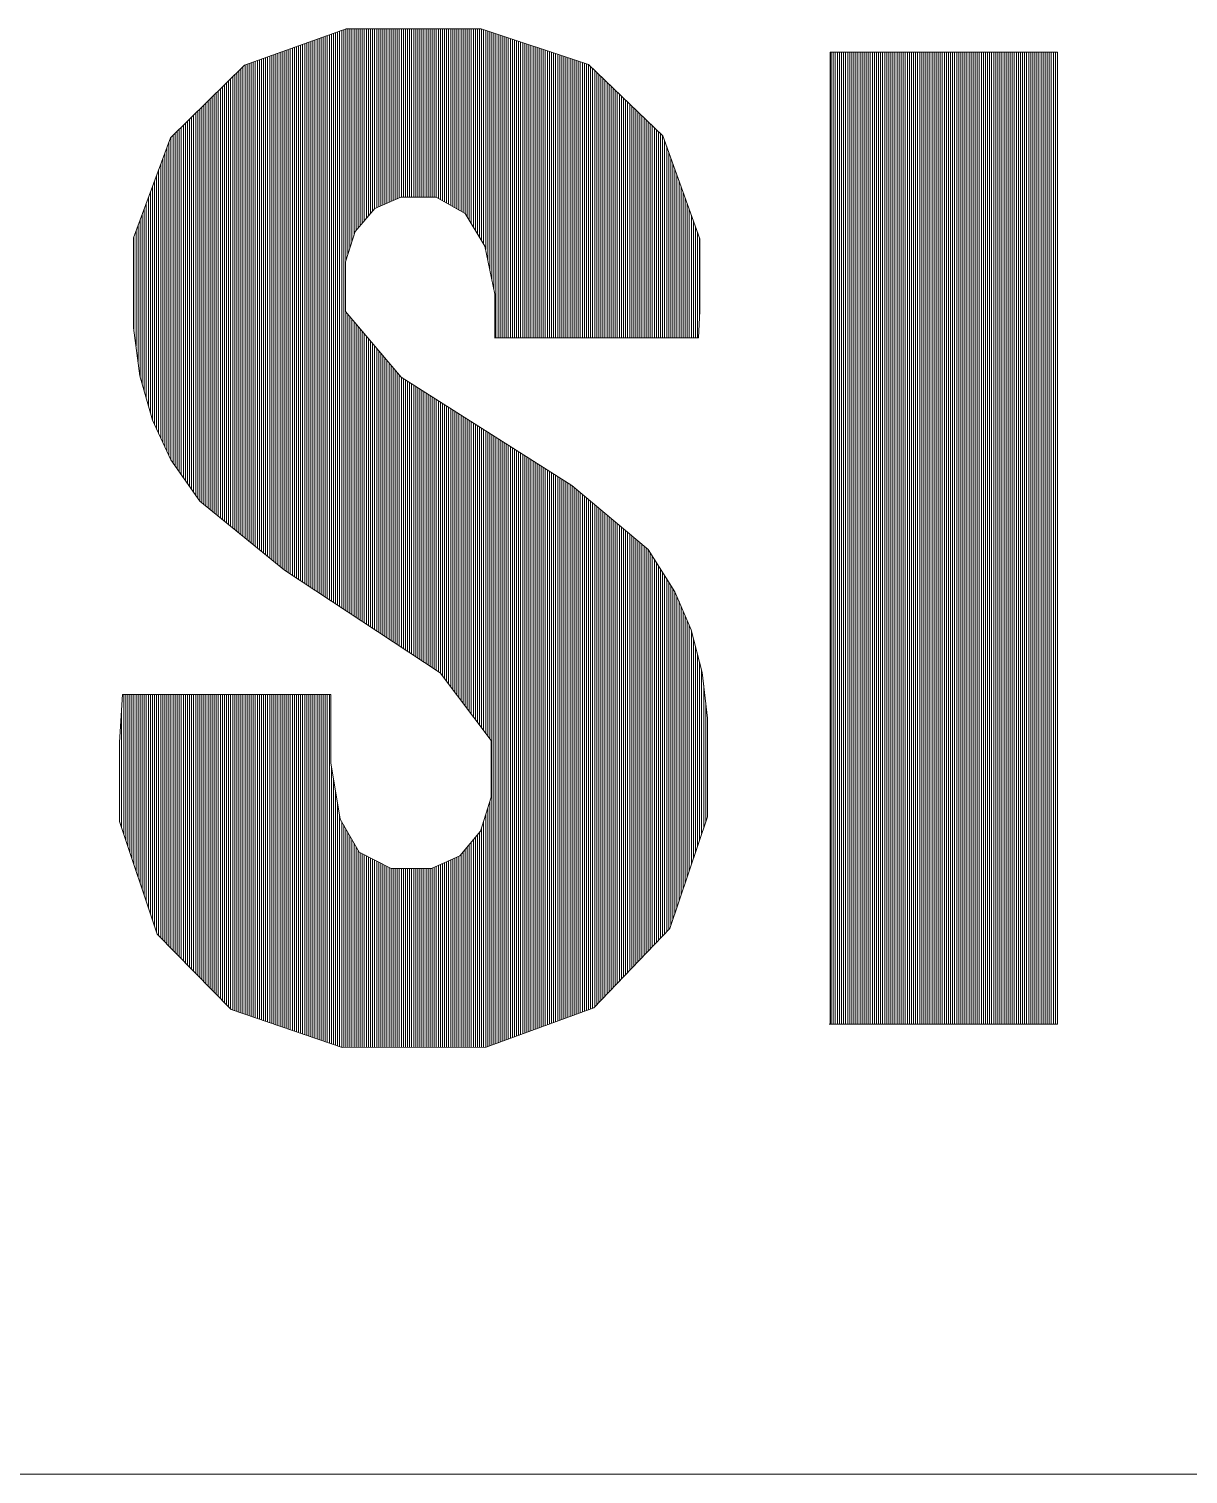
# Model space of a CAD drawing. Header units: millimetres. Extents: x -753 to 90, y 56274 to 56868.
# Drawn here: x -35.463 to -32.506, y 56334.714 to 56338.399 of the extents above; entities that cross this region are included whole.
import ezdxf

# ---------------------------------------------------------------- set-up
doc = ezdxf.new("R2010")
doc.units = ezdxf.units.MM
doc.linetypes.add('XKITLINE00', pattern=[0])
doc.layers.add('Outro tipo de objeto', color=7, linetype='Continuous', lineweight=0)

msp = doc.modelspace()

# ---------------------------------------------------------------- linework, layer by layer
at = {"layer": 'Outro tipo de objeto', "color": 7, "linetype": 'XKITLINE00', "lineweight": 0}
for p, q in [((-34.6537, 56338.3995), (-34.913, 56338.307)), ((-34.6858, 56336.937), (-34.6858, 56338.388)), ((-34.6806, 56338.3899), (-34.6806, 56338.3899)), ((-34.6806, 56338.3899), (-34.6806, 56338.3899)), ((-34.6806, 56336.9336), (-34.6806, 56338.3899)), ((-34.6753, 56336.9301), (-34.6753, 56338.3917)), ((-34.6701, 56336.9266), (-34.6701, 56338.3936)), ((-34.6648, 56338.3955), (-34.6648, 56338.3955)), ((-34.6648, 56336.9232), (-34.6648, 56338.3955)), ((-34.6596, 56336.9197), (-34.6596, 56338.3973)), ((-34.6543, 56337.8085), (-34.6543, 56338.3992)), ((-34.3091, 56338.3995), (-34.6537, 56338.3995)), ((-34.6491, 56337.8249), (-34.6491, 56338.3995)), ((-34.6438, 56337.8412), (-34.6438, 56338.3995)), ((-34.6386, 56337.8576), (-34.6386, 56338.3995)), ((-34.6386, 56338.3995), (-34.6386, 56338.3995)), ((-34.6333, 56337.8739), (-34.6333, 56338.3995)), ((-34.6281, 56337.8858), (-34.6281, 56338.3995)), ((-34.6228, 56337.892), (-34.6228, 56338.3995)), ((-34.6176, 56337.8981), (-34.6176, 56338.3995)), ((-34.6123, 56337.9042), (-34.6123, 56338.3995)), ((-34.6071, 56337.9104), (-34.6071, 56338.3995)), ((-34.6071, 56338.3995), (-34.6071, 56338.3995)), ((-34.6018, 56337.9165), (-34.6018, 56338.3995)), ((-34.5966, 56337.9226), (-34.5966, 56338.3995)), ((-34.5914, 56337.9287), (-34.5914, 56338.3995)), ((-34.5861, 56337.9349), (-34.5861, 56338.3995)), ((-34.5809, 56337.941), (-34.5809, 56338.3995)), ((-34.5756, 56337.9435), (-34.5756, 56338.3995)), ((-34.5704, 56337.9459), (-34.5704, 56338.3995)), ((-34.5704, 56338.3995), (-34.5704, 56338.3995)), ((-34.5651, 56337.9482), (-34.5651, 56338.3995)), ((-34.5599, 56337.9505), (-34.5599, 56338.3995)), ((-34.5599, 56338.3995), (-34.5599, 56338.3995)), ((-34.5546, 56337.9529), (-34.5546, 56338.3995)), ((-34.5494, 56337.9552), (-34.5494, 56338.3995)), ((-34.5441, 56337.9575), (-34.5441, 56338.3995)), ((-34.5389, 56337.9599), (-34.5389, 56338.3995)), ((-34.5389, 56338.3995), (-34.5389, 56338.3995)), ((-34.5336, 56337.9622), (-34.5336, 56338.3995)), ((-34.5284, 56337.9645), (-34.5284, 56338.3995)), ((-34.5231, 56337.9668), (-34.5231, 56338.3995)), ((-34.5179, 56337.9692), (-34.5179, 56338.3995)), ((-34.5126, 56337.9708), (-34.5126, 56338.3995)), ((-34.5126, 56338.3995), (-34.5126, 56338.3995)), ((-34.5074, 56337.9708), (-34.5074, 56338.3995)), ((-34.5022, 56337.9708), (-34.5022, 56338.3995)), ((-34.4969, 56337.9708), (-34.4969, 56338.3995)), ((-34.4917, 56337.9708), (-34.4917, 56338.3995)), ((-34.4864, 56337.9708), (-34.4864, 56338.3995)), ((-34.4812, 56337.9708), (-34.4812, 56338.3995)), ((-34.4759, 56337.9708), (-34.4759, 56338.3995)), ((-34.4707, 56337.9708), (-34.4707, 56338.3995)), ((-34.4707, 56338.3995), (-34.4707, 56338.3995)), ((-34.4654, 56337.9708), (-34.4654, 56338.3995)), ((-34.4602, 56337.9708), (-34.4602, 56338.3995)), ((-34.4549, 56337.9708), (-34.4549, 56338.3995)), ((-34.4497, 56337.9708), (-34.4497, 56338.3995)), ((-34.4497, 56338.3995), (-34.4497, 56338.3995)), ((-34.4444, 56337.9708), (-34.4444, 56338.3995)), ((-34.4392, 56337.9708), (-34.4392, 56338.3995)), ((-34.4392, 56338.3995), (-34.4392, 56338.3995)), ((-34.4339, 56337.9708), (-34.4339, 56338.3995)), ((-34.4339, 56338.3995), (-34.4339, 56338.3995)), ((-34.4287, 56337.9708), (-34.4287, 56338.3995)), ((-34.4235, 56337.9703), (-34.4235, 56338.3995)), ((-34.4235, 56338.3995), (-34.4235, 56338.3995)), ((-34.4182, 56337.9674), (-34.4182, 56338.3995)), ((-34.413, 56337.9644), (-34.413, 56338.3995)), ((-34.4077, 56337.9614), (-34.4077, 56338.3995)), ((-34.4077, 56338.3995), (-34.4077, 56338.3995)), ((-34.4025, 56337.9585), (-34.4025, 56338.3995)), ((-34.3972, 56337.9555), (-34.3972, 56338.3995)), ((-34.392, 56337.9526), (-34.392, 56338.3995)), ((-34.3867, 56337.9496), (-34.3867, 56338.3995)), ((-34.3815, 56337.9467), (-34.3815, 56338.3995)), ((-34.3762, 56337.9437), (-34.3762, 56338.3995)), ((-34.371, 56337.9408), (-34.371, 56338.3995)), ((-34.3657, 56337.9378), (-34.3657, 56338.3995)), ((-34.3605, 56337.9349), (-34.3605, 56338.3995)), ((-34.3605, 56338.3995), (-34.3605, 56338.3995)), ((-34.3552, 56337.9319), (-34.3552, 56338.3995)), ((-34.35, 56337.9288), (-34.35, 56338.3995)), ((-34.3447, 56337.9202), (-34.3447, 56338.3995)), ((-34.3447, 56338.3995), (-34.3447, 56338.3995)), ((-34.3395, 56337.9116), (-34.3395, 56338.3995)), ((-34.3343, 56337.903), (-34.3343, 56338.3995)), ((-34.329, 56337.8943), (-34.329, 56338.3995)), ((-34.3238, 56337.8857), (-34.3238, 56338.3995)), ((-34.3185, 56337.8771), (-34.3185, 56338.3995)), ((-34.3185, 56338.3995), (-34.3185, 56338.3995)), ((-34.3133, 56337.8685), (-34.3133, 56338.3995)), ((-34.0349, 56338.3086), (-34.3091, 56338.3995)), ((-34.308, 56337.8598), (-34.308, 56338.3991)), ((-34.3028, 56337.8512), (-34.3028, 56338.3974)), ((-34.2975, 56337.8367), (-34.2975, 56338.3956)), ((-34.2923, 56337.8115), (-34.2923, 56338.3939)), ((-34.287, 56337.7862), (-34.287, 56338.3921)), ((-34.2818, 56337.761), (-34.2818, 56338.3904)), ((-34.2765, 56337.7357), (-34.2765, 56338.3887)), ((-34.7907, 56337.0061), (-34.7907, 56338.3506)), ((-34.7855, 56337.0027), (-34.7855, 56338.3524)), ((-34.7802, 56336.9992), (-34.7802, 56338.3543)), ((-34.775, 56336.9958), (-34.775, 56338.3562)), ((-34.7697, 56336.9923), (-34.7697, 56338.358)), ((-34.7645, 56336.9889), (-34.7645, 56338.3599)), ((-34.7593, 56338.3618), (-34.7593, 56338.3618)), ((-34.7593, 56336.9854), (-34.7593, 56338.3618)), ((-34.754, 56336.982), (-34.754, 56338.3637)), ((-34.7488, 56336.9785), (-34.7488, 56338.3655)), ((-34.7435, 56336.975), (-34.7435, 56338.3674)), ((-34.7383, 56336.9716), (-34.7383, 56338.3693)), ((-34.733, 56336.9681), (-34.733, 56338.3711)), ((-34.7278, 56336.9647), (-34.7278, 56338.373)), ((-34.7225, 56338.3749), (-34.7225, 56338.3749)), ((-34.7225, 56336.9612), (-34.7225, 56338.3749)), ((-34.7173, 56336.9578), (-34.7173, 56338.3768)), ((-34.712, 56338.3786), (-34.712, 56338.3786)), ((-34.712, 56336.9543), (-34.712, 56338.3786)), ((-34.7068, 56338.3805), (-34.7068, 56338.3805)), ((-34.7068, 56336.9508), (-34.7068, 56338.3805)), ((-34.7015, 56336.9474), (-34.7015, 56338.3824)), ((-34.6963, 56338.3842), (-34.6963, 56338.3842)), ((-34.6963, 56336.9439), (-34.6963, 56338.3842)), ((-34.691, 56336.9405), (-34.691, 56338.3861)), ((-34.2713, 56337.6118), (-34.2713, 56338.3869)), ((-34.266, 56337.6118), (-34.266, 56338.3852)), ((-34.266, 56338.3852), (-34.266, 56338.3852)), ((-34.2608, 56337.6118), (-34.2608, 56338.3834)), ((-34.2556, 56337.6118), (-34.2556, 56338.3817)), ((-34.2503, 56337.6118), (-34.2503, 56338.38)), ((-34.2451, 56337.6118), (-34.2451, 56338.3782)), ((-34.2398, 56337.6118), (-34.2398, 56338.3765)), ((-34.2346, 56338.3747), (-34.2346, 56338.3747)), ((-34.2346, 56337.6118), (-34.2346, 56338.3747)), ((-34.2293, 56337.6118), (-34.2293, 56338.373)), ((-34.2241, 56337.6118), (-34.2241, 56338.3713)), ((-34.2188, 56337.6118), (-34.2188, 56338.3695)), ((-34.2188, 56338.3695), (-34.2188, 56338.3695)), ((-34.2136, 56338.3678), (-34.2136, 56338.3678)), ((-34.2136, 56337.6118), (-34.2136, 56338.3678)), ((-34.2083, 56337.6118), (-34.2083, 56338.3661)), ((-34.2031, 56337.6118), (-34.2031, 56338.3643)), ((-34.1978, 56337.6118), (-34.1978, 56338.3626)), ((-34.1926, 56337.6118), (-34.1926, 56338.3608)), ((-34.1873, 56337.6118), (-34.1873, 56338.3591)), ((-34.1821, 56338.3574), (-34.1821, 56338.3574)), ((-34.1821, 56337.6118), (-34.1821, 56338.3574)), ((-34.1768, 56337.6118), (-34.1768, 56338.3556)), ((-34.1768, 56338.3556), (-34.1768, 56338.3556)), ((-34.1716, 56337.6118), (-34.1716, 56338.3539)), ((-34.1716, 56338.3539), (-34.1716, 56338.3539)), ((-34.1664, 56337.6118), (-34.1664, 56338.3521)), ((-34.1664, 56338.3521), (-34.1664, 56338.3521)), ((-34.8904, 56337.0843), (-34.8904, 56338.315)), ((-34.8852, 56337.08), (-34.8852, 56338.3169)), ((-34.8799, 56337.0757), (-34.8799, 56338.3187)), ((-34.8747, 56337.0715), (-34.8747, 56338.3206)), ((-34.8694, 56337.0672), (-34.8694, 56338.3225)), ((-34.8642, 56337.0629), (-34.8642, 56338.3244)), ((-34.8589, 56337.0586), (-34.8589, 56338.3262)), ((-34.8537, 56337.0544), (-34.8537, 56338.3281)), ((-34.8485, 56338.33), (-34.8485, 56338.33)), ((-34.8485, 56337.0501), (-34.8485, 56338.33)), ((-34.8432, 56338.3318), (-34.8432, 56338.3318)), ((-34.8432, 56337.0458), (-34.8432, 56338.3318)), ((-34.838, 56338.3337), (-34.838, 56338.3337)), ((-34.838, 56337.0415), (-34.838, 56338.3337)), ((-34.8327, 56337.0373), (-34.8327, 56338.3356)), ((-34.8275, 56337.033), (-34.8275, 56338.3375)), ((-34.8222, 56337.0287), (-34.8222, 56338.3393)), ((-34.817, 56338.3412), (-34.817, 56338.3412)), ((-34.817, 56337.0245), (-34.817, 56338.3412)), ((-34.8117, 56337.0202), (-34.8117, 56338.3431)), ((-34.8065, 56337.0165), (-34.8065, 56338.3449)), ((-34.8012, 56337.0131), (-34.8012, 56338.3468)), ((-34.796, 56338.3487), (-34.796, 56338.3487)), ((-34.796, 56337.0096), (-34.796, 56338.3487)), ((-34.1611, 56337.6118), (-34.1611, 56338.3504)), ((-34.1559, 56337.6118), (-34.1559, 56338.3487)), ((-34.1506, 56338.3469), (-34.1506, 56338.3469)), ((-34.1506, 56337.6118), (-34.1506, 56338.3469)), ((-34.1454, 56337.6118), (-34.1454, 56338.3452)), ((-34.1454, 56338.3452), (-34.1454, 56338.3452)), ((-34.1401, 56337.6118), (-34.1401, 56338.3434)), ((-34.1401, 56338.3434), (-34.1401, 56338.3434)), ((-34.1349, 56337.6118), (-34.1349, 56338.3417)), ((-34.1349, 56338.3417), (-34.1349, 56338.3417)), ((-34.1296, 56337.6118), (-34.1296, 56338.34)), ((-34.1244, 56337.6118), (-34.1244, 56338.3382)), ((-34.1191, 56337.6118), (-34.1191, 56338.3365)), ((-34.1139, 56337.6118), (-34.1139, 56338.3347)), ((-34.1086, 56337.6118), (-34.1086, 56338.333)), ((-34.1086, 56338.333), (-34.1086, 56338.333)), ((-34.1034, 56338.3313), (-34.1034, 56338.3313)), ((-34.1034, 56337.6118), (-34.1034, 56338.3313)), ((-34.0981, 56337.6118), (-34.0981, 56338.3295)), ((-34.0929, 56337.6118), (-34.0929, 56338.3278)), ((-34.0929, 56338.3278), (-34.0929, 56338.3278)), ((-34.0876, 56337.6118), (-34.0876, 56338.326)), ((-34.0824, 56337.6118), (-34.0824, 56338.3243)), ((-34.0824, 56338.3243), (-34.0824, 56338.3243)), ((-34.0772, 56337.6118), (-34.0772, 56338.3226)), ((-34.0719, 56337.6118), (-34.0719, 56338.3208)), ((-34.0719, 56338.3208), (-34.0719, 56338.3208)), ((-34.0667, 56337.6118), (-34.0667, 56338.3191)), ((-34.0667, 56338.3191), (-34.0667, 56338.3191)), ((-34.0614, 56337.6118), (-34.0614, 56338.3174)), ((-34.0562, 56337.6118), (-34.0562, 56338.3156)), ((-34.0562, 56338.3156), (-34.0562, 56338.3156)), ((-34.0509, 56337.6118), (-34.0509, 56338.3139)), ((-34.0509, 56338.3139), (-34.0509, 56338.3139)), ((-33.4191, 56335.8624), (-33.4191, 56338.34)), ((-33.4191, 56338.34), (-32.8389, 56338.34)), ((-33.416, 56335.8619), (-33.416, 56338.34)), ((-33.4108, 56335.8619), (-33.4108, 56338.34)), ((-33.4056, 56335.8619), (-33.4056, 56338.34)), ((-33.4003, 56335.8619), (-33.4003, 56338.34)), ((-33.3951, 56335.8619), (-33.3951, 56338.34)), ((-33.3898, 56335.8619), (-33.3898, 56338.34)), ((-33.3846, 56335.8619), (-33.3846, 56338.34)), ((-33.3793, 56335.8619), (-33.3793, 56338.34)), ((-33.3741, 56335.8619), (-33.3741, 56338.34)), ((-33.3688, 56335.8619), (-33.3688, 56338.34)), ((-33.3636, 56335.8619), (-33.3636, 56338.34)), ((-33.3583, 56335.8619), (-33.3583, 56338.34)), ((-33.3531, 56335.8619), (-33.3531, 56338.34)), ((-33.3478, 56335.8619), (-33.3478, 56338.34)), ((-33.3426, 56335.8619), (-33.3426, 56338.34)), ((-33.3373, 56335.8619), (-33.3373, 56338.34)), ((-33.3321, 56335.8619), (-33.3321, 56338.34)), ((-33.3268, 56335.8619), (-33.3268, 56338.34)), ((-33.3216, 56335.8619), (-33.3216, 56338.34)), ((-33.3164, 56335.8619), (-33.3164, 56338.34)), ((-33.3111, 56335.8619), (-33.3111, 56338.34)), ((-33.3059, 56335.8619), (-33.3059, 56338.34)), ((-33.3006, 56335.8619), (-33.3006, 56338.34)), ((-33.2954, 56335.8619), (-33.2954, 56338.34)), ((-33.2901, 56335.8619), (-33.2901, 56338.34)), ((-33.2849, 56335.8619), (-33.2849, 56338.34)), ((-33.2796, 56335.8619), (-33.2796, 56338.34)), ((-33.2744, 56335.8619), (-33.2744, 56338.34)), ((-33.2691, 56335.8619), (-33.2691, 56338.34)), ((-33.2639, 56335.8619), (-33.2639, 56338.34)), ((-33.2586, 56335.8619), (-33.2586, 56338.34)), ((-33.2534, 56335.8619), (-33.2534, 56338.34)), ((-33.2481, 56335.8619), (-33.2481, 56338.34)), ((-33.2429, 56335.8619), (-33.2429, 56338.34)), ((-33.2376, 56335.8619), (-33.2376, 56338.34)), ((-33.2324, 56335.8619), (-33.2324, 56338.34)), ((-33.2272, 56335.8619), (-33.2272, 56338.34)), ((-33.2219, 56335.8619), (-33.2219, 56338.34)), ((-33.2167, 56335.8619), (-33.2167, 56338.34)), ((-33.2114, 56335.8619), (-33.2114, 56338.34)), ((-33.2062, 56335.8619), (-33.2062, 56338.34)), ((-33.2009, 56335.8619), (-33.2009, 56338.34)), ((-33.1957, 56335.8619), (-33.1957, 56338.34)), ((-33.1904, 56335.8619), (-33.1904, 56338.34)), ((-33.1852, 56335.8619), (-33.1852, 56338.34)), ((-33.1799, 56335.8619), (-33.1799, 56338.34)), ((-33.1747, 56335.8619), (-33.1747, 56338.34)), ((-33.1694, 56335.8619), (-33.1694, 56338.34)), ((-33.1642, 56335.8619), (-33.1642, 56338.34)), ((-33.1589, 56335.8619), (-33.1589, 56338.34)), ((-33.1537, 56335.8619), (-33.1537, 56338.34)), ((-33.1485, 56335.8619), (-33.1485, 56338.34)), ((-33.1432, 56335.8619), (-33.1432, 56338.34)), ((-33.138, 56335.8619), (-33.138, 56338.34)), ((-33.1327, 56335.8619), (-33.1327, 56338.34)), ((-33.1275, 56335.8619), (-33.1275, 56338.34)), ((-33.1222, 56335.8619), (-33.1222, 56338.34)), ((-33.117, 56335.8619), (-33.117, 56338.34)), ((-33.1117, 56335.8619), (-33.1117, 56338.34)), ((-33.1065, 56335.8619), (-33.1065, 56338.34)), ((-33.1012, 56335.8619), (-33.1012, 56338.34)), ((-33.096, 56335.8619), (-33.096, 56338.34)), ((-33.0907, 56335.8619), (-33.0907, 56338.34)), ((-33.0855, 56335.8619), (-33.0855, 56338.34)), ((-33.0802, 56335.8619), (-33.0802, 56338.34)), ((-33.075, 56335.8619), (-33.075, 56338.34)), ((-33.0697, 56335.8619), (-33.0697, 56338.34)), ((-33.0645, 56335.8619), (-33.0645, 56338.34)), ((-33.0593, 56335.8619), (-33.0593, 56338.34)), ((-33.054, 56335.8619), (-33.054, 56338.34)), ((-33.0488, 56335.8619), (-33.0488, 56338.34)), ((-33.0435, 56335.8619), (-33.0435, 56338.34)), ((-33.0383, 56335.8619), (-33.0383, 56338.34)), ((-33.033, 56335.8619), (-33.033, 56338.34)), ((-33.0278, 56335.8619), (-33.0278, 56338.34)), ((-33.0225, 56335.8619), (-33.0225, 56338.34)), ((-33.0173, 56335.8619), (-33.0173, 56338.34)), ((-33.012, 56335.8619), (-33.012, 56338.34)), ((-33.0068, 56335.8619), (-33.0068, 56338.34)), ((-33.0015, 56335.8619), (-33.0015, 56338.34)), ((-32.9963, 56335.8619), (-32.9963, 56338.34)), ((-32.991, 56335.8619), (-32.991, 56338.34)), ((-32.9858, 56335.8619), (-32.9858, 56338.34)), ((-32.9806, 56335.8619), (-32.9806, 56338.34)), ((-32.9753, 56335.8619), (-32.9753, 56338.34)), ((-32.9701, 56335.8619), (-32.9701, 56338.34)), ((-32.9648, 56335.8619), (-32.9648, 56338.34)), ((-32.9596, 56335.8619), (-32.9596, 56338.34)), ((-32.9543, 56335.8619), (-32.9543, 56338.34)), ((-32.9491, 56335.8619), (-32.9491, 56338.34)), ((-32.9438, 56335.8619), (-32.9438, 56338.34)), ((-32.9386, 56335.8619), (-32.9386, 56338.34)), ((-32.9333, 56335.8619), (-32.9333, 56338.34)), ((-32.9281, 56335.8619), (-32.9281, 56338.34)), ((-32.9228, 56335.8619), (-32.9228, 56338.34)), ((-32.9176, 56335.8619), (-32.9176, 56338.34)), ((-32.9123, 56335.8619), (-32.9123, 56338.34)), ((-32.9071, 56335.8619), (-32.9071, 56338.34)), ((-32.9018, 56335.8619), (-32.9018, 56338.34)), ((-32.8966, 56335.8619), (-32.8966, 56338.34)), ((-32.8914, 56335.8619), (-32.8914, 56338.34)), ((-32.8861, 56335.8619), (-32.8861, 56338.34)), ((-32.8809, 56335.8619), (-32.8809, 56338.34)), ((-32.8756, 56335.8619), (-32.8756, 56338.34)), ((-32.8704, 56335.8619), (-32.8704, 56338.34)), ((-32.8651, 56335.8619), (-32.8651, 56338.34)), ((-32.8599, 56335.8619), (-32.8599, 56338.34)), ((-32.8546, 56335.8619), (-32.8546, 56338.34)), ((-32.8494, 56335.8619), (-32.8494, 56338.34)), ((-32.8441, 56335.8619), (-32.8441, 56338.34)), ((-32.8389, 56338.34), (-32.8389, 56335.8619)), ((-34.913, 56338.307), (-35.1014, 56338.122)), ((-34.9429, 56338.2776), (-34.9429, 56338.2776)), ((-34.9429, 56337.127), (-34.9429, 56338.2776)), ((-34.9376, 56337.1227), (-34.9376, 56338.2827)), ((-34.9324, 56338.2879), (-34.9324, 56338.2879)), ((-34.9324, 56337.1185), (-34.9324, 56338.2879)), ((-34.9272, 56338.293), (-34.9272, 56338.293)), ((-34.9272, 56337.1142), (-34.9272, 56338.293)), ((-34.9219, 56337.1099), (-34.9219, 56338.2982)), ((-34.9167, 56338.3033), (-34.9167, 56338.3033)), ((-34.9167, 56337.1056), (-34.9167, 56338.3033)), ((-34.9114, 56338.3075), (-34.9114, 56338.3075)), ((-34.9114, 56337.1014), (-34.9114, 56338.3075)), ((-34.9062, 56337.0971), (-34.9062, 56338.3094)), ((-34.9009, 56337.0928), (-34.9009, 56338.3113)), ((-34.8957, 56337.0886), (-34.8957, 56338.3131)), ((-34.0457, 56337.6118), (-34.0457, 56338.3121)), ((-34.0404, 56337.6118), (-34.0404, 56338.3104)), ((-34.0352, 56338.3087), (-34.0352, 56338.3087)), ((-34.0352, 56337.6118), (-34.0352, 56338.3087)), ((-34.0352, 56338.3087), (-34.0352, 56338.3087)), ((-33.8458, 56338.127), (-34.0349, 56338.3086)), ((-34.0299, 56337.6118), (-34.0299, 56338.3038)), ((-34.0299, 56338.3038), (-34.0299, 56338.3038)), ((-34.0247, 56337.6118), (-34.0247, 56338.2987)), ((-34.0194, 56337.6118), (-34.0194, 56338.2937)), ((-34.0194, 56338.2937), (-34.0194, 56338.2937)), ((-34.0142, 56337.6118), (-34.0142, 56338.2887)), ((-34.0089, 56337.6118), (-34.0089, 56338.2836)), ((-34.0037, 56337.6118), (-34.0037, 56338.2786)), ((-34.0037, 56338.2786), (-34.0037, 56338.2786)), ((-34.9796, 56338.2415), (-34.9796, 56338.2415)), ((-34.9796, 56337.1569), (-34.9796, 56338.2415)), ((-34.9744, 56337.1527), (-34.9744, 56338.2467)), ((-34.9691, 56338.2518), (-34.9691, 56338.2518)), ((-34.9691, 56337.1484), (-34.9691, 56338.2518)), ((-34.9639, 56337.1441), (-34.9639, 56338.257)), ((-34.9586, 56337.1398), (-34.9586, 56338.2621)), ((-34.9534, 56337.1356), (-34.9534, 56338.2673)), ((-34.9481, 56338.2724), (-34.9481, 56338.2724)), ((-34.9481, 56337.1313), (-34.9481, 56338.2724)), ((-33.9985, 56337.6118), (-33.9985, 56338.2736)), ((-33.9932, 56337.6118), (-33.9932, 56338.2685)), ((-33.988, 56337.6118), (-33.988, 56338.2635)), ((-33.988, 56338.2635), (-33.988, 56338.2635)), ((-33.9827, 56337.6118), (-33.9827, 56338.2584)), ((-33.9775, 56337.6118), (-33.9775, 56338.2534)), ((-33.9775, 56338.2534), (-33.9775, 56338.2534)), ((-33.9722, 56337.6118), (-33.9722, 56338.2484)), ((-33.967, 56337.6118), (-33.967, 56338.2433)), ((-35.0164, 56337.1868), (-35.0164, 56338.2054)), ((-35.0111, 56337.1826), (-35.0111, 56338.2106)), ((-35.0059, 56337.1783), (-35.0059, 56338.2157)), ((-35.0006, 56338.2209), (-35.0006, 56338.2209)), ((-35.0006, 56337.174), (-35.0006, 56338.2209)), ((-34.9954, 56337.1697), (-34.9954, 56338.2261)), ((-34.9901, 56338.2312), (-34.9901, 56338.2312)), ((-34.9901, 56337.1655), (-34.9901, 56338.2312)), ((-34.9849, 56337.1612), (-34.9849, 56338.2364)), ((-33.9617, 56337.6118), (-33.9617, 56338.2383)), ((-33.9565, 56337.6118), (-33.9565, 56338.2333)), ((-33.9565, 56338.2333), (-33.9565, 56338.2333)), ((-33.9512, 56337.6118), (-33.9512, 56338.2282)), ((-33.9512, 56338.2282), (-33.9512, 56338.2282)), ((-33.946, 56337.6118), (-33.946, 56338.2232)), ((-33.946, 56338.2232), (-33.946, 56338.2232)), ((-33.9407, 56338.2182), (-33.9407, 56338.2182)), ((-33.9407, 56337.6118), (-33.9407, 56338.2182)), ((-33.9355, 56337.6118), (-33.9355, 56338.2131)), ((-33.9355, 56338.2131), (-33.9355, 56338.2131)), ((-33.9302, 56338.2081), (-33.9302, 56338.2081)), ((-33.9302, 56337.6118), (-33.9302, 56338.2081)), ((-33.925, 56337.6118), (-33.925, 56338.2031)), ((-35.0531, 56337.2327), (-35.0531, 56338.1694)), ((-35.0478, 56338.1745), (-35.0478, 56338.1745)), ((-35.0478, 56338.1745), (-35.0478, 56338.1745)), ((-35.0478, 56337.2252), (-35.0478, 56338.1745)), ((-35.0426, 56338.1797), (-35.0426, 56338.1797)), ((-35.0426, 56337.2177), (-35.0426, 56338.1797)), ((-35.0373, 56337.2102), (-35.0373, 56338.1848)), ((-35.0321, 56338.19), (-35.0321, 56338.19)), ((-35.0321, 56337.2027), (-35.0321, 56338.19)), ((-35.0268, 56337.1954), (-35.0268, 56338.1951)), ((-35.0216, 56338.2003), (-35.0216, 56338.2003)), ((-35.0216, 56337.1911), (-35.0216, 56338.2003)), ((-33.9197, 56337.6118), (-33.9197, 56338.198)), ((-33.9145, 56337.6118), (-33.9145, 56338.193)), ((-33.9093, 56337.6118), (-33.9093, 56338.1879)), ((-33.904, 56338.1829), (-33.904, 56338.1829)), ((-33.904, 56337.6118), (-33.904, 56338.1829)), ((-33.8988, 56337.6118), (-33.8988, 56338.1779)), ((-33.8988, 56338.1779), (-33.8988, 56338.1779)), ((-33.8935, 56337.6118), (-33.8935, 56338.1728)), ((-33.8935, 56338.1728), (-33.8935, 56338.1728)), ((-33.8883, 56337.6118), (-33.8883, 56338.1678)), ((-35.0898, 56338.1333), (-35.0898, 56338.1333)), ((-35.0898, 56337.2851), (-35.0898, 56338.1333)), ((-35.0846, 56338.1385), (-35.0846, 56338.1385)), ((-35.0846, 56337.2776), (-35.0846, 56338.1385)), ((-35.0793, 56337.2702), (-35.0793, 56338.1436)), ((-35.0741, 56338.1488), (-35.0741, 56338.1488)), ((-35.0741, 56337.2627), (-35.0741, 56338.1488)), ((-35.0688, 56337.2552), (-35.0688, 56338.1539)), ((-35.0636, 56337.2477), (-35.0636, 56338.1591)), ((-35.0583, 56337.2402), (-35.0583, 56338.1642)), ((-33.883, 56337.6118), (-33.883, 56338.1628)), ((-33.8778, 56337.6118), (-33.8778, 56338.1577)), ((-33.8725, 56338.1527), (-33.8725, 56338.1527)), ((-33.8725, 56337.6118), (-33.8725, 56338.1527)), ((-33.8673, 56337.6118), (-33.8673, 56338.1477)), ((-33.8673, 56338.1477), (-33.8673, 56338.1477)), ((-33.862, 56337.6118), (-33.862, 56338.1426)), ((-33.8568, 56337.6118), (-33.8568, 56338.1376)), ((-33.8568, 56338.1376), (-33.8568, 56338.1376)), ((-33.8515, 56337.6118), (-33.8515, 56338.1325)), ((-33.8515, 56338.1325), (-33.8515, 56338.1325)), ((-35.1014, 56338.122), (-35.1956, 56337.867)), ((-35.1108, 56337.3227), (-35.1108, 56338.0965)), ((-35.1056, 56337.3113), (-35.1056, 56338.1107)), ((-35.1003, 56338.123), (-35.1003, 56338.123)), ((-35.1003, 56337.3001), (-35.1003, 56338.123)), ((-35.0951, 56338.1282), (-35.0951, 56338.1282)), ((-35.0951, 56337.2926), (-35.0951, 56338.1282)), ((-33.8463, 56337.6118), (-33.8463, 56338.1275)), ((-33.751, 56337.8638), (-33.8458, 56338.127)), ((-33.841, 56337.6118), (-33.841, 56338.1139)), ((-33.841, 56338.1139), (-33.841, 56338.1139)), ((-33.8358, 56337.6118), (-33.8358, 56338.0993)), ((-35.1213, 56338.0681), (-35.1213, 56338.0681)), ((-35.1213, 56337.3455), (-35.1213, 56338.0681)), ((-35.116, 56337.3341), (-35.116, 56338.0823)), ((-33.8306, 56337.6118), (-33.8306, 56338.0847)), ((-33.8253, 56337.6118), (-33.8253, 56338.0702)), ((-33.8253, 56338.0702), (-33.8253, 56338.0702)), ((-33.8201, 56337.6118), (-33.8201, 56338.0556)), ((-33.8201, 56338.0556), (-33.8201, 56338.0556)), ((-35.137, 56337.3797), (-35.137, 56338.0255)), ((-35.1318, 56338.0397), (-35.1318, 56338.0397)), ((-35.1318, 56337.3683), (-35.1318, 56338.0397)), ((-35.1265, 56337.3569), (-35.1265, 56338.0539)), ((-33.8148, 56337.6118), (-33.8148, 56338.041)), ((-33.8096, 56337.6118), (-33.8096, 56338.0265)), ((-35.1528, 56337.4211), (-35.1528, 56337.9829)), ((-35.1475, 56337.4027), (-35.1475, 56337.9971)), ((-35.1423, 56337.3911), (-35.1423, 56338.0113)), ((-33.8043, 56337.6118), (-33.8043, 56338.0119)), ((-33.7991, 56337.6118), (-33.7991, 56337.9973)), ((-33.7938, 56337.6118), (-33.7938, 56337.9828)), ((-33.7938, 56337.9828), (-33.7938, 56337.9828)), ((-35.1633, 56337.4579), (-35.1633, 56337.9545)), ((-35.158, 56337.4395), (-35.158, 56337.9687)), ((-34.5806, 56337.9413), (-34.5144, 56337.9708)), ((-34.5144, 56337.9708), (-34.4242, 56337.9708)), ((-34.4242, 56337.9708), (-34.3501, 56337.929)), ((-33.7886, 56337.6118), (-33.7886, 56337.9682)), ((-33.7833, 56337.6118), (-33.7833, 56337.9536)), ((-35.179, 56337.5131), (-35.179, 56337.9119)), ((-35.1738, 56337.4947), (-35.1738, 56337.9261)), ((-35.1685, 56337.9403), (-35.1685, 56337.9403)), ((-35.1685, 56337.4763), (-35.1685, 56337.9403)), ((-34.6304, 56337.8832), (-34.5806, 56337.9413)), ((-34.3501, 56337.929), (-34.2994, 56337.8456)), ((-33.7781, 56337.6118), (-33.7781, 56337.939)), ((-33.7781, 56337.939), (-33.7781, 56337.939)), ((-33.7728, 56337.6118), (-33.7728, 56337.9245)), ((-33.7676, 56337.6118), (-33.7676, 56337.9099)), ((-33.7676, 56337.9099), (-33.7676, 56337.9099)), ((-35.1895, 56337.5909), (-35.1895, 56337.8835)), ((-35.1843, 56337.5512), (-35.1843, 56337.8977)), ((-34.6554, 56337.8051), (-34.6304, 56337.8832)), ((-33.7623, 56337.6118), (-33.7623, 56337.8953)), ((-33.7571, 56337.6118), (-33.7571, 56337.8808)), ((-35.1956, 56337.867), (-35.1956, 56337.6371)), ((-35.1947, 56337.6307), (-35.1947, 56337.8693)), ((-34.2994, 56337.8456), (-34.2739, 56337.7231)), ((-33.7518, 56337.666), (-33.7518, 56337.8662)), ((-33.7518, 56337.8662), (-33.7518, 56337.8662)), ((-33.751, 56337.6808), (-33.751, 56337.8638)), ((-34.6554, 56337.6785), (-34.6554, 56337.8051)), ((-34.2739, 56337.7231), (-34.2739, 56337.6118)), ((-34.5133, 56337.5115), (-34.6554, 56337.6785)), ((-34.6543, 56337.6772), (-34.6543, 56337.6772)), ((-34.6543, 56336.9163), (-34.6543, 56337.6772)), ((-34.6491, 56336.9128), (-34.6491, 56337.671)), ((-34.6438, 56337.6649), (-34.6438, 56337.6649)), ((-34.6438, 56336.9094), (-34.6438, 56337.6649)), ((-34.6386, 56336.9059), (-34.6386, 56337.6587)), ((-34.6333, 56336.9025), (-34.6333, 56337.6525)), ((-33.755, 56337.6118), (-33.751, 56337.6808)), ((-35.1956, 56337.6371), (-35.1794, 56337.5146)), ((-34.6281, 56336.899), (-34.6281, 56337.6464)), ((-34.6228, 56336.8955), (-34.6228, 56337.6402)), ((-34.6176, 56336.8921), (-34.6176, 56337.634)), ((-34.6123, 56336.8886), (-34.6123, 56337.6279)), ((-34.6071, 56336.8852), (-34.6071, 56337.6217)), ((-34.6018, 56336.8817), (-34.6018, 56337.6155)), ((-34.5966, 56336.8783), (-34.5966, 56337.6094)), ((-34.5914, 56336.8748), (-34.5914, 56337.6032)), ((-34.5861, 56336.8713), (-34.5861, 56337.597)), ((-34.5809, 56336.8679), (-34.5809, 56337.5909)), ((-34.5756, 56336.8644), (-34.5756, 56337.5847)), ((-34.5704, 56336.861), (-34.5704, 56337.5785)), ((-34.2748, 56337.6118), (-33.755, 56337.6118)), ((-34.5651, 56336.8575), (-34.5651, 56337.5724)), ((-34.5599, 56336.8541), (-34.5599, 56337.5662)), ((-34.5546, 56336.8506), (-34.5546, 56337.56)), ((-34.5494, 56336.8472), (-34.5494, 56337.5539)), ((-34.5441, 56336.8437), (-34.5441, 56337.5477)), ((-34.5389, 56336.8402), (-34.5389, 56337.5415)), ((-35.1794, 56337.5146), (-35.1474, 56337.4021)), ((-34.5336, 56336.8368), (-34.5336, 56337.5354)), ((-34.5284, 56336.8333), (-34.5284, 56337.5292)), ((-34.5231, 56336.8299), (-34.5231, 56337.523)), ((-34.5179, 56336.8264), (-34.5179, 56337.5169)), ((-34.0774, 56337.2349), (-34.5133, 56337.5115)), ((-34.5126, 56336.823), (-34.5126, 56337.5111)), ((-34.5074, 56336.8195), (-34.5074, 56337.5077)), ((-34.5022, 56336.816), (-34.5022, 56337.5044)), ((-34.5022, 56337.5044), (-34.5022, 56337.5044)), ((-34.4969, 56336.8126), (-34.4969, 56337.5011)), ((-34.4917, 56336.8091), (-34.4917, 56337.4977)), ((-34.4864, 56336.8057), (-34.4864, 56337.4944)), ((-34.4864, 56337.4944), (-34.4864, 56337.4944)), ((-34.4812, 56336.8022), (-34.4812, 56337.4911)), ((-34.4812, 56337.4911), (-34.4812, 56337.4911)), ((-34.4759, 56336.7988), (-34.4759, 56337.4878)), ((-34.4759, 56337.4878), (-34.4759, 56337.4878)), ((-34.4707, 56336.7953), (-34.4707, 56337.4844)), ((-34.4654, 56336.7918), (-34.4654, 56337.4811)), ((-34.4602, 56336.7884), (-34.4602, 56337.4778)), ((-34.4549, 56336.7849), (-34.4549, 56337.4744)), ((-34.4497, 56336.7815), (-34.4497, 56337.4711)), ((-34.4444, 56336.778), (-34.4444, 56337.4678)), ((-34.4392, 56336.7746), (-34.4392, 56337.4645)), ((-34.4392, 56337.4645), (-34.4392, 56337.4645)), ((-34.4339, 56336.7711), (-34.4339, 56337.4611)), ((-34.4287, 56336.7677), (-34.4287, 56337.4578)), ((-34.4235, 56336.7642), (-34.4235, 56337.4545)), ((-34.4182, 56336.7607), (-34.4182, 56337.4511)), ((-34.413, 56336.7567), (-34.413, 56337.4478)), ((-34.4077, 56336.7497), (-34.4077, 56337.4445)), ((-34.4025, 56336.7427), (-34.4025, 56337.4412)), ((-34.3972, 56336.7357), (-34.3972, 56337.4378)), ((-34.392, 56336.7288), (-34.392, 56337.4345)), ((-34.3867, 56336.7218), (-34.3867, 56337.4312)), ((-35.1474, 56337.4021), (-35.1006, 56337.3006)), ((-34.3815, 56336.7148), (-34.3815, 56337.4278)), ((-34.3762, 56336.7079), (-34.3762, 56337.4245)), ((-34.371, 56336.7009), (-34.371, 56337.4212)), ((-34.3657, 56336.6939), (-34.3657, 56337.4179)), ((-34.3605, 56336.6869), (-34.3605, 56337.4145)), ((-34.3552, 56336.68), (-34.3552, 56337.4112)), ((-34.35, 56336.673), (-34.35, 56337.4079)), ((-34.3447, 56336.666), (-34.3447, 56337.4045)), ((-34.3395, 56336.659), (-34.3395, 56337.4012)), ((-34.3343, 56336.6521), (-34.3343, 56337.3979)), ((-34.329, 56336.6451), (-34.329, 56337.3946)), ((-34.3238, 56336.6381), (-34.3238, 56337.3912)), ((-34.3185, 56336.6311), (-34.3185, 56337.3879)), ((-34.3133, 56336.6242), (-34.3133, 56337.3846)), ((-34.308, 56336.6172), (-34.308, 56337.3812)), ((-34.3028, 56336.6102), (-34.3028, 56337.3779)), ((-34.2975, 56336.6032), (-34.2975, 56337.3746)), ((-34.2923, 56336.5963), (-34.2923, 56337.3713)), ((-34.287, 56336.5893), (-34.287, 56337.3679)), ((-34.2818, 56335.8081), (-34.2818, 56337.3646)), ((-34.2765, 56335.81), (-34.2765, 56337.3613)), ((-34.2713, 56335.8119), (-34.2713, 56337.3579)), ((-34.266, 56335.8138), (-34.266, 56337.3546)), ((-34.2608, 56335.8157), (-34.2608, 56337.3513)), ((-34.2556, 56335.8177), (-34.2556, 56337.3479)), ((-34.2503, 56335.8196), (-34.2503, 56337.3446)), ((-34.2451, 56335.8215), (-34.2451, 56337.3413)), ((-34.2398, 56335.8234), (-34.2398, 56337.338)), ((-34.2346, 56335.8253), (-34.2346, 56337.3346)), ((-34.2293, 56335.8272), (-34.2293, 56337.3313)), ((-34.2241, 56335.8291), (-34.2241, 56337.328)), ((-34.2188, 56335.8311), (-34.2188, 56337.3246)), ((-34.2136, 56335.833), (-34.2136, 56337.3213)), ((-35.1006, 56337.3006), (-35.0271, 56337.1956)), ((-34.2083, 56335.8349), (-34.2083, 56337.318)), ((-34.2031, 56335.8368), (-34.2031, 56337.3147)), ((-34.1978, 56335.8387), (-34.1978, 56337.3113)), ((-34.1926, 56335.8406), (-34.1926, 56337.308)), ((-34.1873, 56335.8426), (-34.1873, 56337.3047)), ((-34.1821, 56335.8445), (-34.1821, 56337.3013)), ((-34.1768, 56335.8464), (-34.1768, 56337.298)), ((-34.1716, 56335.8483), (-34.1716, 56337.2947)), ((-34.1664, 56335.8502), (-34.1664, 56337.2914)), ((-34.1611, 56335.8521), (-34.1611, 56337.288)), ((-34.1559, 56335.854), (-34.1559, 56337.2847)), ((-34.1506, 56335.856), (-34.1506, 56337.2814)), ((-34.1454, 56335.8579), (-34.1454, 56337.278)), ((-34.1401, 56335.8598), (-34.1401, 56337.2747)), ((-34.1349, 56335.8617), (-34.1349, 56337.2714)), ((-34.1296, 56335.8636), (-34.1296, 56337.2681)), ((-34.1244, 56335.8655), (-34.1244, 56337.2647)), ((-34.1191, 56335.8675), (-34.1191, 56337.2614)), ((-34.1139, 56335.8694), (-34.1139, 56337.2581)), ((-34.1086, 56335.8713), (-34.1086, 56337.2547)), ((-34.1034, 56335.8732), (-34.1034, 56337.2514)), ((-34.0981, 56335.8751), (-34.0981, 56337.2481)), ((-34.0929, 56335.877), (-34.0929, 56337.2448)), ((-34.0876, 56335.8789), (-34.0876, 56337.2414)), ((-34.0824, 56335.8809), (-34.0824, 56337.2381)), ((-33.883, 56337.0723), (-34.0774, 56337.2349)), ((-34.0772, 56335.8828), (-34.0772, 56337.2347)), ((-34.0719, 56335.8847), (-34.0719, 56337.2303)), ((-34.0667, 56335.8866), (-34.0667, 56337.226)), ((-34.0614, 56335.8885), (-34.0614, 56337.2216)), ((-34.0562, 56335.8904), (-34.0562, 56337.2172)), ((-34.0509, 56335.8923), (-34.0509, 56337.2128)), ((-34.0457, 56335.8943), (-34.0457, 56337.2084)), ((-35.0271, 56337.1956), (-34.8104, 56337.0191)), ((-34.0404, 56335.8962), (-34.0404, 56337.204)), ((-34.0352, 56335.8981), (-34.0352, 56337.1996)), ((-34.0299, 56335.9), (-34.0299, 56337.1952)), ((-34.0247, 56335.9019), (-34.0247, 56337.1908)), ((-34.0194, 56335.9053), (-34.0194, 56337.1865)), ((-34.0142, 56335.9107), (-34.0142, 56337.1821)), ((-34.0089, 56335.9162), (-34.0089, 56337.1777)), ((-34.0037, 56335.9217), (-34.0037, 56337.1733)), ((-33.9985, 56335.9272), (-33.9985, 56337.1689)), ((-33.9932, 56335.9327), (-33.9932, 56337.1645)), ((-33.988, 56335.9381), (-33.988, 56337.1601)), ((-33.9827, 56335.9436), (-33.9827, 56337.1557)), ((-33.9775, 56335.9491), (-33.9775, 56337.1513)), ((-33.9722, 56335.9546), (-33.9722, 56337.1469)), ((-33.967, 56335.9601), (-33.967, 56337.1426)), ((-33.9617, 56335.9655), (-33.9617, 56337.1382)), ((-33.9565, 56335.971), (-33.9565, 56337.1338)), ((-33.9512, 56335.9765), (-33.9512, 56337.1294)), ((-33.946, 56335.982), (-33.946, 56337.125)), ((-33.9407, 56335.9875), (-33.9407, 56337.1206)), ((-33.9355, 56335.993), (-33.9355, 56337.1162)), ((-33.9302, 56335.9984), (-33.9302, 56337.1118)), ((-33.925, 56336.0039), (-33.925, 56337.1074)), ((-33.9197, 56336.0094), (-33.9197, 56337.1031)), ((-33.9145, 56336.0149), (-33.9145, 56337.0987)), ((-33.9093, 56336.0204), (-33.9093, 56337.0943)), ((-33.904, 56336.0258), (-33.904, 56337.0899)), ((-33.8988, 56336.0313), (-33.8988, 56337.0855)), ((-33.8935, 56336.0368), (-33.8935, 56337.0811)), ((-33.8883, 56336.0423), (-33.8883, 56337.0767)), ((-33.883, 56336.0478), (-33.883, 56337.0723)), ((-33.8146, 56336.9644), (-33.883, 56337.0723)), ((-33.8778, 56336.0532), (-33.8778, 56337.0641)), ((-33.8725, 56336.0587), (-33.8725, 56337.0558)), ((-33.8673, 56336.0642), (-33.8673, 56337.0475)), ((-33.862, 56336.0697), (-33.862, 56337.0392)), ((-33.8568, 56336.0752), (-33.8568, 56337.031)), ((-34.8104, 56337.0191), (-34.4139, 56336.7579)), ((-33.8515, 56336.0806), (-33.8515, 56337.0227)), ((-33.8463, 56336.0861), (-33.8463, 56337.0144)), ((-33.841, 56336.0916), (-33.841, 56337.0061)), ((-33.8358, 56336.0971), (-33.8358, 56336.9978)), ((-33.8306, 56336.1026), (-33.8306, 56336.9895)), ((-33.8253, 56336.1132), (-33.8253, 56336.9813)), ((-33.8201, 56336.1288), (-33.8201, 56336.973)), ((-33.8148, 56336.1444), (-33.8148, 56336.9647)), ((-33.7737, 56336.8671), (-33.8146, 56336.9644)), ((-33.8096, 56336.16), (-33.8096, 56336.9524)), ((-33.8043, 56336.1756), (-33.8043, 56336.9399)), ((-33.7991, 56336.1912), (-33.7991, 56336.9275)), ((-33.7938, 56336.2069), (-33.7938, 56336.915)), ((-33.7886, 56336.2225), (-33.7886, 56336.9026)), ((-33.7833, 56336.2381), (-33.7833, 56336.8901)), ((-33.7781, 56336.2537), (-33.7781, 56336.8776)), ((-33.7449, 56336.7583), (-33.7737, 56336.8671)), ((-33.7728, 56336.2693), (-33.7728, 56336.864)), ((-33.7676, 56336.2849), (-33.7676, 56336.8441)), ((-33.7623, 56336.3006), (-33.7623, 56336.8243)), ((-33.7571, 56336.3162), (-33.7571, 56336.8044)), ((-33.7518, 56336.3318), (-33.7518, 56336.7845)), ((-34.4139, 56336.7579), (-34.2838, 56336.5851)), ((-33.7466, 56336.3474), (-33.7466, 56336.7647)), ((-33.7321, 56336.6419), (-33.7449, 56336.7583)), ((-35.224, 56336.7021), (-35.2315, 56336.5809)), ((-34.6926, 56336.7021), (-35.224, 56336.7021)), ((-35.221, 56336.3468), (-35.221, 56336.7021)), ((-35.2157, 56336.3311), (-35.2157, 56336.7021)), ((-35.2105, 56336.3154), (-35.2105, 56336.7021)), ((-35.2052, 56336.2997), (-35.2052, 56336.7021)), ((-35.2, 56336.2839), (-35.2, 56336.7021)), ((-35.1947, 56336.2682), (-35.1947, 56336.7021)), ((-35.1895, 56336.2525), (-35.1895, 56336.7021)), ((-35.1843, 56336.2368), (-35.1843, 56336.7021)), ((-35.179, 56336.2211), (-35.179, 56336.7021)), ((-35.1738, 56336.2054), (-35.1738, 56336.7021)), ((-35.1685, 56336.1897), (-35.1685, 56336.7021)), ((-35.1633, 56336.174), (-35.1633, 56336.7021)), ((-35.158, 56336.1582), (-35.158, 56336.7021)), ((-35.1528, 56336.1425), (-35.1528, 56336.7021)), ((-35.1475, 56336.1268), (-35.1475, 56336.7021)), ((-35.1423, 56336.1111), (-35.1423, 56336.7021)), ((-35.137, 56336.0954), (-35.137, 56336.7021)), ((-35.1318, 56336.0874), (-35.1318, 56336.7021)), ((-35.1265, 56336.082), (-35.1265, 56336.7021)), ((-35.1213, 56336.0767), (-35.1213, 56336.7021)), ((-35.116, 56336.0714), (-35.116, 56336.7021)), ((-35.1108, 56336.066), (-35.1108, 56336.7021)), ((-35.1056, 56336.0607), (-35.1056, 56336.7021)), ((-35.1003, 56336.0553), (-35.1003, 56336.7021)), ((-35.0951, 56336.05), (-35.0951, 56336.7021)), ((-35.0898, 56336.0446), (-35.0898, 56336.7021)), ((-35.0846, 56336.0393), (-35.0846, 56336.7021)), ((-35.0793, 56336.0339), (-35.0793, 56336.7021)), ((-35.0741, 56336.0286), (-35.0741, 56336.7021)), ((-35.0688, 56336.0233), (-35.0688, 56336.7021)), ((-35.0636, 56336.0179), (-35.0636, 56336.7021)), ((-35.0583, 56336.0126), (-35.0583, 56336.7021)), ((-35.0531, 56336.0072), (-35.0531, 56336.7021)), ((-35.0478, 56336.0019), (-35.0478, 56336.7021)), ((-35.0426, 56335.9965), (-35.0426, 56336.7021)), ((-35.0373, 56335.9912), (-35.0373, 56336.7021)), ((-35.0321, 56335.9858), (-35.0321, 56336.7021)), ((-35.0268, 56335.9805), (-35.0268, 56336.7021)), ((-35.0216, 56335.9752), (-35.0216, 56336.7021)), ((-35.0164, 56335.9698), (-35.0164, 56336.7021)), ((-35.0111, 56335.9645), (-35.0111, 56336.7021)), ((-35.0059, 56335.9591), (-35.0059, 56336.7021)), ((-35.0006, 56335.9538), (-35.0006, 56336.7021)), ((-34.9954, 56335.9484), (-34.9954, 56336.7021)), ((-34.9901, 56335.9431), (-34.9901, 56336.7021)), ((-34.9849, 56335.9377), (-34.9849, 56336.7021)), ((-34.9796, 56335.9324), (-34.9796, 56336.7021)), ((-34.9744, 56335.9271), (-34.9744, 56336.7021)), ((-34.9691, 56335.9217), (-34.9691, 56336.7021)), ((-34.9639, 56335.9164), (-34.9639, 56336.7021)), ((-34.9586, 56335.911), (-34.9586, 56336.7021)), ((-34.9534, 56335.9057), (-34.9534, 56336.7021)), ((-34.9481, 56335.9003), (-34.9481, 56336.7021)), ((-34.9429, 56335.8977), (-34.9429, 56336.7021)), ((-34.9376, 56335.896), (-34.9376, 56336.7021)), ((-34.9324, 56335.8942), (-34.9324, 56336.7021)), ((-34.9272, 56335.8924), (-34.9272, 56336.7021)), ((-34.9219, 56335.8906), (-34.9219, 56336.7021)), ((-34.9167, 56335.8888), (-34.9167, 56336.7021)), ((-34.9114, 56335.887), (-34.9114, 56336.7021)), ((-34.9062, 56335.8852), (-34.9062, 56336.7021)), ((-34.9009, 56335.8834), (-34.9009, 56336.7021)), ((-34.8957, 56335.8816), (-34.8957, 56336.7021)), ((-34.8904, 56335.8798), (-34.8904, 56336.7021)), ((-34.8852, 56335.8781), (-34.8852, 56336.7021)), ((-34.8799, 56335.8763), (-34.8799, 56336.7021)), ((-34.8747, 56335.8745), (-34.8747, 56336.7021)), ((-34.8694, 56335.8727), (-34.8694, 56336.7021)), ((-34.8642, 56335.8709), (-34.8642, 56336.7021)), ((-34.8589, 56335.8691), (-34.8589, 56336.7021)), ((-34.8537, 56335.8673), (-34.8537, 56336.7021)), ((-34.8485, 56335.8655), (-34.8485, 56336.7021)), ((-34.8432, 56335.8637), (-34.8432, 56336.7021)), ((-34.838, 56335.8619), (-34.838, 56336.7021)), ((-34.8327, 56335.8601), (-34.8327, 56336.7021)), ((-34.8275, 56335.8584), (-34.8275, 56336.7021)), ((-34.8222, 56335.8566), (-34.8222, 56336.7021)), ((-34.817, 56335.8548), (-34.817, 56336.7021)), ((-34.8117, 56335.853), (-34.8117, 56336.7021)), ((-34.8065, 56335.8512), (-34.8065, 56336.7021)), ((-34.8012, 56335.8494), (-34.8012, 56336.7021)), ((-34.796, 56335.8476), (-34.796, 56336.7021)), ((-34.7907, 56335.8458), (-34.7907, 56336.7021)), ((-34.7855, 56335.844), (-34.7855, 56336.7021)), ((-34.7802, 56335.8422), (-34.7802, 56336.7021)), ((-34.775, 56335.8405), (-34.775, 56336.7021)), ((-34.7697, 56335.8387), (-34.7697, 56336.7021)), ((-34.7645, 56335.8369), (-34.7645, 56336.7021)), ((-34.7593, 56335.8351), (-34.7593, 56336.7021)), ((-34.754, 56335.8333), (-34.754, 56336.7021)), ((-34.7488, 56335.8315), (-34.7488, 56336.7021)), ((-34.7435, 56335.8297), (-34.7435, 56336.7021)), ((-34.7383, 56335.8279), (-34.7383, 56336.7021)), ((-34.733, 56335.8261), (-34.733, 56336.7021)), ((-34.7278, 56335.8243), (-34.7278, 56336.7021)), ((-34.7225, 56335.8225), (-34.7225, 56336.7021)), ((-34.7173, 56335.8208), (-34.7173, 56336.7021)), ((-34.712, 56335.819), (-34.712, 56336.7021)), ((-34.7068, 56335.8172), (-34.7068, 56336.7021)), ((-34.7015, 56335.8154), (-34.7015, 56336.7021)), ((-34.6963, 56335.8136), (-34.6963, 56336.7021)), ((-34.6926, 56336.528), (-34.6926, 56336.7021)), ((-33.7414, 56336.363), (-33.7414, 56336.7259)), ((-33.7414, 56336.7259), (-33.7414, 56336.7259)), ((-35.2262, 56336.3625), (-35.2262, 56336.666)), ((-33.7361, 56336.3786), (-33.7361, 56336.6783)), ((-33.7321, 56336.3906), (-33.7321, 56336.6419)), ((-34.2838, 56336.5851), (-34.2838, 56336.4404)), ((-35.2315, 56336.5809), (-35.2315, 56336.3784)), ((-34.6685, 56336.3841), (-34.6926, 56336.528)), ((-34.691, 56335.8118), (-34.691, 56336.5184)), ((-34.6858, 56335.81), (-34.6858, 56336.4872)), ((-34.6806, 56335.8082), (-34.6806, 56336.456)), ((-34.2838, 56336.4404), (-34.3104, 56336.3541)), ((-34.6753, 56335.8064), (-34.6753, 56336.4247)), ((-34.2923, 56335.8043), (-34.2923, 56336.4129)), ((-34.287, 56335.8062), (-34.287, 56336.43)), ((-35.2315, 56336.3784), (-35.1357, 56336.0914)), ((-34.6701, 56335.8046), (-34.6701, 56336.3935)), ((-34.6202, 56336.3005), (-34.6685, 56336.3841)), ((-34.6648, 56335.8029), (-34.6648, 56336.3778)), ((-34.6596, 56335.8024), (-34.6596, 56336.3687)), ((-34.308, 56335.8028), (-34.308, 56336.3617)), ((-34.3028, 56335.8028), (-34.3028, 56336.3788)), ((-34.2975, 56335.8028), (-34.2975, 56336.3958)), ((-33.8279, 56336.1053), (-33.7321, 56336.3906)), ((-34.6543, 56335.8025), (-34.6543, 56336.3596)), ((-34.6491, 56335.8025), (-34.6491, 56336.3505)), ((-34.6438, 56335.8025), (-34.6438, 56336.3414)), ((-34.6386, 56335.8025), (-34.6386, 56336.3323)), ((-34.3104, 56336.3541), (-34.3635, 56336.2905)), ((-34.3343, 56335.8028), (-34.3343, 56336.3255)), ((-34.329, 56335.8028), (-34.329, 56336.3317)), ((-34.3238, 56335.8028), (-34.3238, 56336.338)), ((-34.3185, 56335.8028), (-34.3185, 56336.3443)), ((-34.3133, 56335.8028), (-34.3133, 56336.3506)), ((-34.6333, 56335.8025), (-34.6333, 56336.3232)), ((-34.6281, 56335.8025), (-34.6281, 56336.3141)), ((-34.6228, 56335.8025), (-34.6228, 56336.3051)), ((-34.539, 56336.2587), (-34.6202, 56336.3005)), ((-34.6176, 56335.8025), (-34.6176, 56336.2991)), ((-34.6123, 56335.8025), (-34.6123, 56336.2964)), ((-34.6071, 56335.8025), (-34.6071, 56336.2937)), ((-34.6018, 56335.8025), (-34.6018, 56336.291)), ((-34.5966, 56335.8025), (-34.5966, 56336.2883)), ((-34.3635, 56336.2905), (-34.4359, 56336.2587)), ((-34.371, 56335.8027), (-34.371, 56336.2872)), ((-34.3657, 56335.8027), (-34.3657, 56336.2895)), ((-34.3605, 56335.8027), (-34.3605, 56336.2941)), ((-34.3552, 56335.8028), (-34.3552, 56336.3003)), ((-34.35, 56335.8028), (-34.35, 56336.3066)), ((-34.3447, 56335.8028), (-34.3447, 56336.3129)), ((-34.3395, 56335.8028), (-34.3395, 56336.3192)), ((-34.5914, 56335.8025), (-34.5914, 56336.2856)), ((-34.5861, 56335.8025), (-34.5861, 56336.2829)), ((-34.5809, 56335.8025), (-34.5809, 56336.2802)), ((-34.5756, 56335.8025), (-34.5756, 56336.2775)), ((-34.5704, 56335.8025), (-34.5704, 56336.2748)), ((-34.5651, 56335.8025), (-34.5651, 56336.2721)), ((-34.5599, 56335.8025), (-34.5599, 56336.2694)), ((-34.5546, 56335.8026), (-34.5546, 56336.2667)), ((-34.5494, 56335.8026), (-34.5494, 56336.264)), ((-34.5441, 56335.8026), (-34.5441, 56336.2613)), ((-34.4359, 56336.2587), (-34.539, 56336.2587)), ((-34.5389, 56335.8026), (-34.5389, 56336.2587)), ((-34.5336, 56335.8026), (-34.5336, 56336.2587)), ((-34.5284, 56335.8026), (-34.5284, 56336.2587)), ((-34.5231, 56335.8026), (-34.5231, 56336.2587)), ((-34.5179, 56335.8026), (-34.5179, 56336.2587)), ((-34.5126, 56335.8026), (-34.5126, 56336.2587)), ((-34.5074, 56335.8026), (-34.5074, 56336.2587)), ((-34.5022, 56335.8026), (-34.5022, 56336.2587)), ((-34.4969, 56335.8026), (-34.4969, 56336.2587)), ((-34.4917, 56335.8026), (-34.4917, 56336.2587)), ((-34.4864, 56335.8026), (-34.4864, 56336.2587)), ((-34.4812, 56335.8026), (-34.4812, 56336.2587)), ((-34.4759, 56335.8026), (-34.4759, 56336.2587)), ((-34.4707, 56335.8026), (-34.4707, 56336.2587)), ((-34.4654, 56335.8026), (-34.4654, 56336.2587)), ((-34.4602, 56335.8026), (-34.4602, 56336.2587)), ((-34.4549, 56335.8027), (-34.4549, 56336.2587)), ((-34.4497, 56335.8027), (-34.4497, 56336.2587)), ((-34.4444, 56335.8027), (-34.4444, 56336.2587)), ((-34.4392, 56335.8027), (-34.4392, 56336.2587)), ((-34.4339, 56335.8027), (-34.4339, 56336.2595)), ((-34.4287, 56335.8027), (-34.4287, 56336.2619)), ((-34.4235, 56335.8027), (-34.4235, 56336.2642)), ((-34.4182, 56335.8027), (-34.4182, 56336.2665)), ((-34.413, 56335.8027), (-34.413, 56336.2688)), ((-34.4077, 56335.8027), (-34.4077, 56336.2711)), ((-34.4025, 56335.8027), (-34.4025, 56336.2734)), ((-34.3972, 56335.8027), (-34.3972, 56336.2757)), ((-34.392, 56335.8027), (-34.392, 56336.278)), ((-34.3867, 56335.8027), (-34.3867, 56336.2803)), ((-34.3815, 56335.8027), (-34.3815, 56336.2826)), ((-34.3762, 56335.8027), (-34.3762, 56336.2849)), ((-34.0215, 56335.9031), (-33.8279, 56336.1053)), ((-35.1357, 56336.0914), (-34.947, 56335.8991)), ((-34.947, 56335.8991), (-34.6636, 56335.8024)), ((-34.2962, 56335.8028), (-34.0215, 56335.9031)), ((-32.8389, 56335.8619), (-33.4209, 56335.8619)), ((-34.6636, 56335.8024), (-34.2962, 56335.8028))]:
    msp.add_line(p, q, dxfattribs=at)
at = {"layer": 'Outro tipo de objeto', "color": 5, "linetype": 'XKITLINE00', "lineweight": 0}
msp.add_line((-94.5143, 56334.7143), (80.4866, 56334.7143), dxfattribs=at)

doc.saveas('drawing.dxf')
